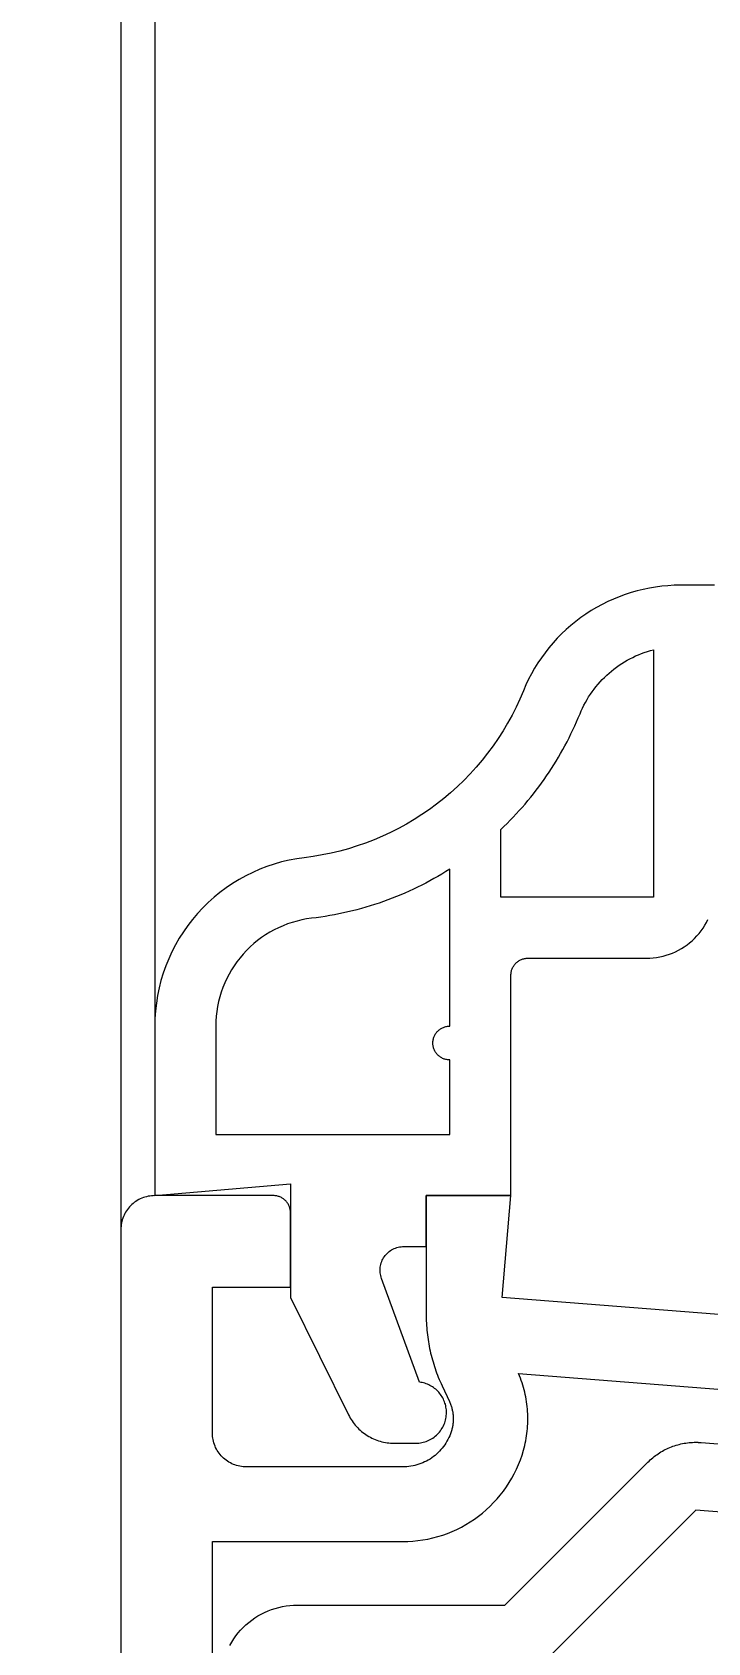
# Model space of a CAD drawing. Header units: centimetres. Extents: x 16433 to 114398, y -50094 to -12305.
# Drawn here: x 66729.378 to 66731.37, y -38814.239 to -38809.49 of the extents above; entities that cross this region are included whole.
import ezdxf

# ---------------------------------------------------------------- set-up
doc = ezdxf.new("R2010")
doc.units = ezdxf.units.CM
doc.header["$LTSCALE"] = 0.5
doc.layers.get('0').update_dxf_attribs({"linetype": 'CONTINUOUS'})
doc.layers.get('DEFPOINTS').update_dxf_attribs({"linetype": 'CONTINUOUS'})
doc.layers.add('0-Coupe A.3', color=7, linetype='CONTINUOUS')
doc.styles.add('Helvetica', font='')
doc.styles.get('Helvetica').set_extended_font_data('Helvetica')
doc.dimstyles.new('IS', dxfattribs={"dimtxt": 10.08724, "dimasz": 5.007446, "dimexe": 2, "dimexo": 10, "dimgap": 3, "dimtad": 1, "dimdec": 1, "dimtxsty": 'Helvetica', "dimblk": 'DOT', "dimblk1": 'DOT', "dimblk2": 'DOT', "dimcen": 0, "dimdle": 10, "dimazin": 0, "dimtfac": 0.8, "dimtdec": 1, "dimtix": 1, "dimtmove": 0, "dimatfit": 0, "dimldrblk": 'VW_FILLEDARROW-1', "dimfxl": 10, "dimfxlon": 1, "dimfrac": 2, "dimtolj": 1, "dimarcsym": 0})

# ---------------------------------------------------------------- blocks, each defined once
blk = doc.blocks.new('_DOT')
at = {"color": 0, "linetype": 'ByBlock', "lineweight": -2}
blk.add_line((-0.5, 0), (-1, 0), dxfattribs=at)
at = {"color": 0, "linetype": 'ByBlock', "const_width": 0.5}
blk.add_lwpolyline([(-0.25, 0, 1), (0.25, 0, 1)], format="xyb", close=True, dxfattribs=at)
blk = doc.blocks.new('*D3404')
at = {"layer": '0-Coupe A.3', "color": 0, "linetype": 'Continuous', "lineweight": -2, "transparency": 16777216}
for p, q in [((66681.6511, -38608.3763), (66669.6511, -38608.3763)), ((66671.6511, -38818.2969), (66671.6511, -38613.3838)), ((66681.6511, -38823.3044), (66669.6511, -38823.3044))]:
    blk.add_line(p, q, dxfattribs=at)
at = {"layer": 'DEFPOINTS', "color": 0, "linetype": 'Continuous', "transparency": 16777216}
for p in [(66671.6511, -38608.3763), (66750.4511, -38608.3763), (66707.1511, -38823.3044)]:
    blk.add_point(p, dxfattribs=at)
at = {"layer": '0-Coupe A.3', "color": 0, "linetype": 'Continuous', "lineweight": -2, "transparency": 16777216, "xscale": 5.007446289062499, "yscale": 5.007446289062499, "zscale": 5.007446289062499}
for p, rotation in [((66671.6511, -38608.3763), 90), ((66671.6511, -38823.3044), 270)]:
    blk.add_blockref('_DOT', p, dxfattribs=dict(at, rotation=rotation))
at = {"layer": '0-Coupe A.3', "color": 0, "linetype": 'Continuous', "lineweight": 13, "transparency": 16777216, "insert": (66664.8684, -38715.8404), "char_height": 7.56543, "attachment_point": 5, "rotation": 90, "style": 'Helvetica'}
blk.add_mtext('\\A1;215', dxfattribs=at)
blk = doc.blocks.new('VW_FILLEDARROW-1')
at = {"color": 0, "linetype": 'Continuous', "lineweight": 5, "flags": 128}
blk.add_lwpolyline([(-1.9969, 0.53507), (0, 0), (-1.9969, -0.53507)], close=True, dxfattribs=at)
blk = doc.blocks.new('Groupe-369-1')
at = {"color": 7, "linetype": 'Continuous', "lineweight": 5}
for p, q in [((10412.7378, -46992.6741), (10612.446, -46954.8537)), ((10413.3382, -46992.4586), (10611.9361, -46954.8485))]:
    blk.add_line(p, q, dxfattribs=at)
for points in [[(10612.266, -46954.3789, 0), (10612.0498, -46954.4198, 0), (10612.0474, -46954.4203, 0), (10612.0451, -46954.421, 0), (10612.0427, -46954.4217, 0), (10612.0404, -46954.4226, 0), (10612.0382, -46954.4235, 0), (10612.036, -46954.4246, 0), (10612.0338, -46954.4258, 0), (10612.0317, -46954.4271, 0), (10612.0297, -46954.4285, 0), (10612.0278, -46954.43, 0), (10612.0259, -46954.4316, 0), (10612.0241, -46954.4333, 0), (10612.0224, -46954.435, 0), (10612.0208, -46954.4369, 0), (10612.0192, -46954.4388, 0), (10612.0178, -46954.4408, 0), (10612.0165, -46954.4428, 0), (10612.0153, -46954.445, 0), (10612.0141, -46954.4471, 0), (10612.0131, -46954.4494, 0), (10612.0122, -46954.4517, 0), (10612.0114, -46954.454, 0), (10612.0107, -46954.4563, 0), (10612.0102, -46954.4587, 0), (10612.0097, -46954.4611, 0), (10612.0094, -46954.4636, 0), (10612.0092, -46954.466, 0), (10612.0091, -46954.4685, 0), (10612.0092, -46954.4709, 0), (10612.0093, -46954.4734, 0), (10612.0096, -46954.4758, 0), (10612.01, -46954.4782, 0), (10612.0751, -46954.8221, 0), (10612.0762, -46954.8269, 0), (10612.0774, -46954.8317, 0), (10612.0789, -46954.8363, 0), (10612.0806, -46954.8409, 0), (10612.0826, -46954.8454, 0), (10612.0848, -46954.8498, 0), (10612.0871, -46954.8541, 0), (10612.0897, -46954.8583, 0), (10612.0925, -46954.8623, 0), (10612.0955, -46954.8662, 0), (10612.0987, -46954.87, 0), (10612.102, -46954.8736, 0), (10612.1055, -46954.877, 0), (10612.1092, -46954.8802, 0), (10612.1131, -46954.8833, 0), (10612.1171, -46954.8861, 0), (10612.1212, -46954.8888, 0), (10612.1254, -46954.8913, 0), (10612.1298, -46954.8935, 0), (10612.1343, -46954.8955, 0), (10612.1388, -46954.8974, 0), (10612.1435, -46954.8989, 0), (10612.1482, -46954.9003, 0), (10612.153, -46954.9014, 0), (10612.1578, -46954.9023, 0), (10612.1627, -46954.9029, 0), (10612.1676, -46954.9033, 0), (10612.1725, -46954.9035, 0), (10612.1774, -46954.9034, 0), (10612.1823, -46954.9031, 0), (10612.1871, -46954.9026, 0), (10612.192, -46954.9018, 0), (10617.3012, -46953.9342, 0)], [(10611.7968, -46950.2519, 0), (10612.1794, -46953.7604, 0), (10611.8798, -46953.7905, 0), (10611.9263, -46954.0361, 0), (10612.2693, -46953.9711, 0), (10612.276, -46953.9698, 0), (10612.2827, -46953.9684, 0), (10612.2893, -46953.9669, 0), (10612.296, -46953.9653, 0), (10612.3026, -46953.9636, 0), (10612.3092, -46953.9619, 0), (10612.3157, -46953.96, 0), (10612.3223, -46953.9581, 0), (10612.3288, -46953.956, 0), (10612.3352, -46953.9539, 0), (10612.3417, -46953.9517, 0), (10612.3481, -46953.9494, 0), (10612.3545, -46953.947, 0), (10612.3608, -46953.9446, 0), (10612.3672, -46953.942, 0), (10612.3735, -46953.9393, 0), (10612.3797, -46953.9366, 0), (10612.3859, -46953.9338, 0), (10612.3921, -46953.9309, 0), (10612.3982, -46953.9279, 0), (10612.4043, -46953.9248, 0), (10612.4103, -46953.9217, 0), (10612.4163, -46953.9185, 0), (10612.4223, -46953.9152, 0), (10612.4282, -46953.9118, 0), (10612.4341, -46953.9083, 0), (10612.4399, -46953.9047, 0), (10612.4457, -46953.9011, 0), (10612.4514, -46953.8974, 0), (10612.4571, -46953.8936, 0), (10612.4627, -46953.8897, 0), (10612.4682, -46953.8858, 0), (10612.5103, -46953.8555, 0), (10612.5125, -46953.854, 0), (10612.5147, -46953.8525, 0), (10612.517, -46953.8511, 0), (10612.5193, -46953.8497, 0), (10612.5216, -46953.8483, 0), (10612.5239, -46953.8471, 0), (10612.5263, -46953.8458, 0), (10612.5287, -46953.8446, 0), (10612.5311, -46953.8435, 0), (10612.5335, -46953.8425, 0), (10612.536, -46953.8414, 0), (10612.5385, -46953.8405, 0), (10612.541, -46953.8396, 0), (10612.5435, -46953.8387, 0), (10612.5461, -46953.8379, 0), (10612.5487, -46953.8372, 0), (10612.5512, -46953.8365, 0), (10612.5538, -46953.8359, 0), (10612.5565, -46953.8353, 0), (10612.5591, -46953.8348, 0), (10612.5617, -46953.8344, 0), (10612.5643, -46953.834, 0), (10612.567, -46953.8337, 0), (10612.5697, -46953.8334, 0), (10612.5723, -46953.8332, 0), (10612.575, -46953.8331, 0), (10612.5776, -46953.833, 0), (10612.5803, -46953.8329, 0), (10612.583, -46953.833, 0), (10612.5857, -46953.833, 0), (10612.5883, -46953.8332, 0), (10612.591, -46953.8334, 0), (10612.597, -46953.8341, 0), (10612.603, -46953.835, 0), (10612.609, -46953.8361, 0), (10612.6149, -46953.8375, 0), (10612.6207, -46953.8391, 0), (10612.6265, -46953.841, 0), (10612.6322, -46953.8431, 0), (10612.6378, -46953.8454, 0), (10612.6433, -46953.8479, 0), (10612.6487, -46953.8507, 0), (10612.654, -46953.8537, 0), (10612.6592, -46953.8569, 0), (10612.6642, -46953.8603, 0), (10612.6691, -46953.8639, 0), (10612.6739, -46953.8677, 0), (10612.6784, -46953.8716, 0), (10612.6829, -46953.8758, 0), (10612.6871, -46953.8802, 0), (10612.6912, -46953.8847, 0), (10612.695, -46953.8893, 0), (10612.6987, -46953.8942, 0), (10612.7022, -46953.8991, 0), (10612.7055, -46953.9042, 0), (10612.7086, -46953.9095, 0), (10612.7114, -46953.9148, 0), (10612.7141, -46953.9203, 0), (10612.7165, -46953.9258, 0), (10612.7187, -46953.9315, 0), (10612.7206, -46953.9373, 0), (10612.7224, -46953.9431, 0), (10612.7239, -46953.949, 0), (10612.7251, -46953.9549, 0), (10612.8109, -46954.408, 0), (10612.8117, -46954.4128, 0), (10612.8123, -46954.4177, 0), (10612.8126, -46954.4226, 0), (10612.8127, -46954.4275, 0), (10612.8125, -46954.4324, 0), (10612.8121, -46954.4373, 0), (10612.8114, -46954.4422, 0), (10612.8106, -46954.447, 0), (10612.8094, -46954.4518, 0), (10612.8081, -46954.4565, 0), (10612.8065, -46954.4611, 0), (10612.8047, -46954.4657, 0), (10612.8027, -46954.4702, 0), (10612.8004, -46954.4745, 0), (10612.798, -46954.4788, 0), (10612.7953, -46954.4829, 0), (10612.7924, -46954.4869, 0), (10612.7894, -46954.4907, 0), (10612.7861, -46954.4944, 0), (10612.7827, -46954.4979, 0), (10612.7791, -46954.5013, 0), (10612.7754, -46954.5045, 0), (10612.7715, -46954.5075, 0), (10612.7675, -46954.5102, 0), (10612.7633, -46954.5128, 0), (10612.759, -46954.5152, 0), (10612.7546, -46954.5174, 0), (10612.7501, -46954.5193, 0), (10612.7455, -46954.521, 0), (10612.7408, -46954.5225, 0), (10612.7361, -46954.5238, 0), (10612.7313, -46954.5248, 0), (10612.3088, -46954.6049, 0), (10612.266, -46954.3789, 0)], [(10614.0872, -46954.2681, 0), (10613.0457, -46954.4653, 0), (10613.0178, -46954.3179, 0), (10612.988, -46954.1607, 0), (10612.9413, -46953.914, 0), (10612.9382, -46953.8993, 0), (10612.9345, -46953.8848, 0), (10612.9303, -46953.8704, 0), (10612.9254, -46953.8563, 0), (10612.92, -46953.8423, 0), (10612.914, -46953.8286, 0), (10612.9075, -46953.8151, 0), (10612.9005, -46953.8019, 0), (10612.8929, -46953.789, 0), (10612.8848, -46953.7764, 0), (10612.8762, -46953.7641, 0), (10612.8671, -46953.7522, 0), (10612.8575, -46953.7407, 0), (10612.8475, -46953.7296, 0), (10612.837, -46953.7189, 0), (10612.8261, -46953.7086, 0), (10612.8148, -46953.6988, 0), (10612.8031, -46953.6894, 0), (10612.7911, -46953.6805, 0), (10612.7787, -46953.6721, 0), (10612.7659, -46953.6643, 0), (10612.7529, -46953.6569, 0), (10612.7396, -46953.6501, 0), (10612.726, -46953.6438, 0), (10612.7121, -46953.6381, 0), (10612.6981, -46953.6329, 0), (10612.6838, -46953.6284, 0), (10612.6694, -46953.6243, 0), (10612.6548, -46953.6209, 0), (10612.6401, -46953.6181, 0), (10612.6253, -46953.6159, 0), (10612.6104, -46953.6143, 0), (10612.6032, -46953.6137, 0), (10612.596, -46953.6133, 0), (10612.5888, -46953.613, 0), (10612.5816, -46953.6129, 0), (10612.5744, -46953.613, 0), (10612.5671, -46953.6132, 0), (10612.5599, -46953.6135, 0), (10612.5527, -46953.6141, 0), (10612.5455, -46953.6147, 0), (10612.5384, -46953.6155, 0), (10612.5312, -46953.6165, 0), (10612.5241, -46953.6176, 0), (10612.517, -46953.6189, 0), (10612.5099, -46953.6203, 0), (10612.5028, -46953.6219, 0), (10612.4958, -46953.6236, 0), (10612.4889, -46953.6255, 0), (10612.4819, -46953.6275, 0), (10612.475, -46953.6297, 0), (10612.4682, -46953.632, 0), (10612.4614, -46953.6344, 0), (10612.4547, -46953.637, 0), (10612.448, -46953.6398, 0), (10612.4414, -46953.6426, 0), (10612.4348, -46953.6457, 0), (10612.4283, -46953.6488, 0), (10612.4219, -46953.6521, 0), (10612.4155, -46953.6556, 0), (10612.4093, -46953.6591, 0), (10612.4031, -46953.6628, 0), (10612.3969, -46953.6667, 0), (10612.3909, -46953.6706, 0), (10612.3107, -46952.9353, 0)], [(10612.4906, -46953.1041, 0), (10612.1753, -46950.2123, 0)], [(10614.3245, -46949.8212, 0), (10612.3741, -46950.1906, 0), (10612.6894, -46953.0824, 0), (10613.1819, -46953.4181, 0)], [(10613.337, -46954.3577, 0), (10613.3265, -46954.3541, 0), (10613.3162, -46954.35, 0), (10613.3062, -46954.3455, 0), (10613.2964, -46954.3404, 0), (10613.2868, -46954.3349, 0), (10613.2775, -46954.3289, 0), (10613.2686, -46954.3224, 0), (10613.2599, -46954.3156, 0), (10613.2516, -46954.3083, 0), (10613.2437, -46954.3006, 0), (10613.2362, -46954.2925, 0), (10613.229, -46954.2841, 0), (10613.2223, -46954.2753, 0), (10613.216, -46954.2662, 0), (10613.2102, -46954.2568, 0), (10613.2049, -46954.2472, 0), (10613.2, -46954.2373, 0), (10613.1956, -46954.2271, 0), (10613.1917, -46954.2168, 0), (10613.1884, -46954.2063, 0), (10613.1855, -46954.1956, 0), (10613.1832, -46954.1848, 0), (10613.0693, -46953.5834, 0), (10612.5768, -46953.2477, 0), (10612.5728, -46953.2449, 0), (10612.5688, -46953.242, 0), (10612.5649, -46953.239, 0), (10612.5611, -46953.2359, 0), (10612.5574, -46953.2327, 0), (10612.5538, -46953.2294, 0), (10612.5502, -46953.226, 0), (10612.5467, -46953.2226, 0), (10612.5433, -46953.219, 0), (10612.54, -46953.2154, 0), (10612.5368, -46953.2117, 0), (10612.5337, -46953.2079, 0), (10612.5306, -46953.204, 0), (10612.5277, -46953.2001, 0), (10612.5249, -46953.1961, 0), (10612.5221, -46953.192, 0), (10612.5195, -46953.1879, 0), (10612.517, -46953.1837, 0), (10612.5145, -46953.1794, 0), (10612.5122, -46953.1751, 0), (10612.51, -46953.1707, 0), (10612.5079, -46953.1663, 0), (10612.5059, -46953.1618, 0), (10612.504, -46953.1573, 0), (10612.5022, -46953.1527, 0), (10612.5005, -46953.1481, 0), (10612.499, -46953.1434, 0), (10612.4975, -46953.1387, 0), (10612.4962, -46953.134, 0), (10612.495, -46953.1292, 0), (10612.4939, -46953.1245, 0), (10612.4929, -46953.1197, 0), (10612.4928, -46953.1192, 0), (10612.4928, -46953.1187, 0), (10612.4927, -46953.1182, 0), (10612.4926, -46953.1177, 0), (10612.4925, -46953.1172, 0), (10612.4924, -46953.1168, 0), (10612.4923, -46953.1163, 0), (10612.4922, -46953.1158, 0), (10612.4922, -46953.1153, 0), (10612.4921, -46953.1148, 0), (10612.492, -46953.1143, 0), (10612.4919, -46953.1138, 0), (10612.4918, -46953.1134, 0), (10612.4918, -46953.1129, 0), (10612.4917, -46953.1124, 0), (10612.4916, -46953.1119, 0), (10612.4915, -46953.1114, 0), (10612.4915, -46953.1109, 0), (10612.4914, -46953.1105, 0), (10612.4913, -46953.11, 0), (10612.4913, -46953.1095, 0), (10612.4912, -46953.109, 0), (10612.4911, -46953.1085, 0), (10612.4911, -46953.108, 0), (10612.491, -46953.1075, 0), (10612.491, -46953.107, 0), (10612.4909, -46953.1066, 0), (10612.4908, -46953.1061, 0), (10612.4908, -46953.1056, 0), (10612.4907, -46953.1051, 0), (10612.4907, -46953.1046, 0), (10612.4906, -46953.1041, 0)], [(10612.6492, -46953.93, 0), (10612.6482, -46953.9257, 0), (10612.6471, -46953.9214, 0), (10612.6457, -46953.9172, 0), (10612.6442, -46953.913, 0), (10612.6424, -46953.909, 0), (10612.6405, -46953.905, 0), (10612.6383, -46953.9011, 0), (10612.636, -46953.8974, 0), (10612.6335, -46953.8937, 0), (10612.6308, -46953.8902, 0), (10612.6279, -46953.8868, 0), (10612.6249, -46953.8836, 0), (10612.6217, -46953.8805, 0), (10612.6184, -46953.8776, 0), (10612.6149, -46953.8748, 0), (10612.6113, -46953.8722, 0), (10612.6076, -46953.8698, 0), (10612.6037, -46953.8676, 0), (10612.5998, -46953.8656, 0), (10612.5958, -46953.8637, 0), (10612.5916, -46953.8621, 0), (10612.5874, -46953.8607, 0), (10612.5832, -46953.8594, 0), (10612.5789, -46953.8584, 0), (10612.5745, -46953.8576, 0), (10612.5701, -46953.8571, 0), (10612.5657, -46953.8567, 0), (10612.5613, -46953.8565, 0), (10612.5568, -46953.8566, 0), (10612.5524, -46953.8569, 0), (10612.548, -46953.8574, 0), (10612.5436, -46953.8581, 0), (10612.5396, -46953.859, 0), (10612.5356, -46953.86, 0), (10612.5317, -46953.8612, 0), (10612.5279, -46953.8626, 0), (10612.5241, -46953.8642, 0), (10612.5203, -46953.8659, 0), (10612.5167, -46953.8678, 0), (10612.5131, -46953.8699, 0), (10612.5097, -46953.8721, 0), (10612.5063, -46953.8745, 0), (10612.5031, -46953.8771, 0), (10612.5, -46953.8797, 0), (10612.497, -46953.8826, 0), (10612.4942, -46953.8855, 0), (10612.4914, -46953.8886, 0), (10612.4889, -46953.8918, 0), (10612.4864, -46953.8951, 0), (10612.4841, -46953.8985, 0), (10612.482, -46953.9021, 0), (10612.4801, -46953.9057, 0), (10612.4783, -46953.9094, 0), (10612.4767, -46953.9131, 0), (10612.4752, -46953.917, 0), (10612.4739, -46953.9209, 0), (10612.4729, -46953.9249, 0), (10612.472, -46953.9289, 0), (10612.4712, -46953.9329, 0), (10612.4707, -46953.937, 0), (10612.4703, -46953.9411, 0), (10612.4702, -46953.9452, 0), (10612.4702, -46953.9493, 0), (10612.4704, -46953.9534, 0), (10612.1904, -46954.1198, 0), (10612.1867, -46954.1218, 0), (10612.1829, -46954.1237, 0), (10612.1791, -46954.1252, 0), (10612.1751, -46954.1266, 0), (10612.171, -46954.1277, 0), (10612.1669, -46954.1285, 0), (10612.1628, -46954.1292, 0), (10612.1586, -46954.1295, 0), (10612.1544, -46954.1296, 0), (10612.1502, -46954.1295, 0), (10612.146, -46954.1291, 0), (10612.1418, -46954.1285, 0), (10612.1377, -46954.1276, 0), (10612.1337, -46954.1264, 0), (10612.1297, -46954.1251, 0), (10612.1259, -46954.1234, 0), (10612.1221, -46954.1216, 0), (10612.1184, -46954.1195, 0), (10612.1149, -46954.1173, 0), (10612.1115, -46954.1148, 0), (10612.1083, -46954.1121, 0), (10612.1052, -46954.1092, 0), (10612.1023, -46954.1062, 0), (10612.0996, -46954.1029, 0), (10612.0971, -46954.0996, 0), (10612.0949, -46954.096, 0), (10612.0928, -46954.0924, 0), (10612.0909, -46954.0886, 0), (10612.0893, -46954.0848, 0), (10612.0879, -46954.0808, 0), (10612.0868, -46954.0768, 0), (10612.0859, -46954.0727, 0), (10612.0737, -46954.0082, 0), (10611.9263, -46954.0361, 0), (10611.8798, -46953.7905, 0), (10611.2411, -46953.9114, 0), (10611.2387, -46953.9118, 0), (10611.2362, -46953.9121, 0), (10611.2338, -46953.9122, 0), (10611.2313, -46953.9123, 0), (10611.2289, -46953.9122, 0), (10611.2264, -46953.912, 0), (10611.224, -46953.9117, 0), (10611.2216, -46953.9112, 0), (10611.2192, -46953.9107, 0), (10611.2168, -46953.91, 0), (10611.2145, -46953.9092, 0), (10611.2122, -46953.9083, 0), (10611.21, -46953.9073, 0), (10611.2078, -46953.9062, 0), (10611.2057, -46953.9049, 0), (10611.2036, -46953.9036, 0), (10611.2016, -46953.9022, 0), (10611.1997, -46953.9006, 0), (10611.1979, -46953.899, 0), (10611.1961, -46953.8973, 0), (10611.1944, -46953.8955, 0), (10611.1929, -46953.8936, 0), (10611.1914, -46953.8917, 0), (10611.19, -46953.8897, 0), (10611.1887, -46953.8876, 0), (10611.1875, -46953.8854, 0), (10611.1864, -46953.8832, 0), (10611.1854, -46953.881, 0), (10611.1846, -46953.8787, 0), (10611.1838, -46953.8764, 0), (10611.1832, -46953.874, 0), (10611.1827, -46953.8716, 0), (10611.1175, -46953.5277, 0), (10611.1155, -46953.5181, 0), (10611.113, -46953.5086, 0), (10611.11, -46953.4993, 0), (10611.1065, -46953.4901, 0), (10611.1026, -46953.4811, 0), (10611.0983, -46953.4723, 0), (10611.0935, -46953.4637, 0), (10611.0883, -46953.4553, 0), (10611.0828, -46953.4473, 0), (10611.0768, -46953.4395, 0), (10611.0705, -46953.432, 0), (10611.0638, -46953.4248, 0), (10611.0567, -46953.418, 0), (10611.0493, -46953.4115, 0), (10611.0417, -46953.4054, 0), (10611.0337, -46953.3996, 0), (10611.0254, -46953.3943, 0), (10611.0169, -46953.3894, 0), (10611.0082, -46953.3849, 0), (10610.9993, -46953.3808, 0), (10610.9901, -46953.3772, 0), (10610.9809, -46953.3741, 0), (10610.9714, -46953.3714, 0)], [(10609.9995, -46953.5359, 0), (10610.0182, -46953.6341, 0), (10610.0219, -46953.6522, 0), (10610.0264, -46953.6702, 0), (10610.0315, -46953.6879, 0), (10610.0372, -46953.7055, 0), (10610.0436, -46953.7229, 0), (10610.0507, -46953.74, 0), (10610.0583, -46953.7568, 0), (10610.0666, -46953.7733, 0), (10610.0755, -46953.7895, 0), (10610.085, -46953.8054, 0), (10610.0951, -46953.8209, 0), (10610.1057, -46953.8361, 0), (10610.1169, -46953.8508, 0), (10610.1286, -46953.8651, 0), (10610.1409, -46953.879, 0), (10610.1536, -46953.8924, 0), (10610.1668, -46953.9053, 0), (10610.1805, -46953.9177, 0), (10610.1947, -46953.9296, 0), (10610.2093, -46953.941, 0), (10610.2243, -46953.9518, 0), (10610.2396, -46953.9621, 0), (10610.2554, -46953.9717, 0), (10610.2715, -46953.9808, 0), (10610.2879, -46953.9893, 0), (10610.3046, -46953.9972, 0), (10610.3217, -46954.0045, 0), (10610.3389, -46954.0111, 0), (10610.3564, -46954.0171, 0), (10610.3741, -46954.0224, 0), (10610.392, -46954.0271, 0), (10610.4101, -46954.0311, 0), (10610.4361, -46954.0368, 0), (10610.4619, -46954.0434, 0), (10610.4874, -46954.0509, 0), (10610.5127, -46954.0592, 0), (10610.5377, -46954.0683, 0), (10610.5624, -46954.0782, 0), (10610.5868, -46954.089, 0), (10610.6108, -46954.1006, 0), (10610.6343, -46954.1129, 0), (10610.6575, -46954.1261, 0), (10610.6802, -46954.14, 0), (10610.7024, -46954.1546, 0), (10610.7242, -46954.17, 0), (10610.7454, -46954.1861, 0), (10610.766, -46954.2029, 0), (10610.7861, -46954.2204, 0), (10610.8056, -46954.2385, 0), (10610.8245, -46954.2573, 0), (10610.8427, -46954.2767, 0), (10610.8603, -46954.2967, 0), (10610.8773, -46954.3172, 0), (10610.8935, -46954.3383, 0), (10610.909, -46954.36, 0), (10610.9238, -46954.3821, 0), (10610.9378, -46954.4047, 0), (10610.9511, -46954.4278, 0), (10610.9636, -46954.4513, 0), (10610.9753, -46954.4752, 0), (10610.9862, -46954.4995, 0), (10610.9963, -46954.5242, 0), (10611.0056, -46954.5491, 0), (10611.014, -46954.5744, 0), (10611.0213, -46954.5959, 0), (10611.0296, -46954.617, 0), (10611.0388, -46954.6377, 0), (10611.049, -46954.658, 0), (10611.0601, -46954.6778, 0), (10611.072, -46954.6971, 0), (10611.0849, -46954.7158, 0), (10611.0985, -46954.7339, 0), (10611.113, -46954.7514, 0), (10611.1282, -46954.7682, 0), (10611.1442, -46954.7843, 0), (10611.1609, -46954.7996, 0), (10611.1783, -46954.8142, 0), (10611.1964, -46954.828, 0), (10611.215, -46954.8409, 0), (10611.2342, -46954.853, 0), (10611.2539, -46954.8642, 0), (10611.2742, -46954.8745, 0), (10611.2948, -46954.8839, 0), (10611.3159, -46954.8923, 0), (10611.3373, -46954.8997, 0), (10611.3591, -46954.9062, 0), (10611.3811, -46954.9117, 0), (10611.4033, -46954.9162, 0), (10611.4258, -46954.9196, 0), (10611.4483, -46954.9221, 0), (10611.471, -46954.9235, 0), (10611.4936, -46954.9239, 0), (10611.5163, -46954.9232, 0), (10611.5389, -46954.9216, 0), (10611.5615, -46954.9189, 0), (10611.5839, -46954.9152, 0), (10612.0751, -46954.8221, 0), (10611.9663, -46954.4356, 0), (10612.2955, -46954.3733, 0), (10612.604, -46954.1405, 0), (10612.6081, -46954.1373, 0), (10612.6121, -46954.1339, 0), (10612.616, -46954.1304, 0), (10612.6197, -46954.1268, 0), (10612.6233, -46954.1231, 0), (10612.6268, -46954.1192, 0), (10612.6302, -46954.1152, 0), (10612.6334, -46954.1111, 0), (10612.6365, -46954.1069, 0), (10612.6394, -46954.1026, 0), (10612.6421, -46954.0982, 0), (10612.6448, -46954.0937, 0), (10612.6472, -46954.0891, 0), (10612.6495, -46954.0844, 0), (10612.6516, -46954.0796, 0), (10612.6536, -46954.0748, 0), (10612.6554, -46954.0699, 0), (10612.657, -46954.065, 0), (10612.6585, -46954.0599, 0), (10612.6597, -46954.0549, 0), (10612.6608, -46954.0498, 0), (10612.6618, -46954.0447, 0), (10612.6625, -46954.0395, 0), (10612.6631, -46954.0343, 0), (10612.6634, -46954.0291, 0), (10612.6636, -46954.0239, 0), (10612.6637, -46954.0187, 0), (10612.6635, -46954.0135, 0), (10612.6632, -46954.0083, 0), (10612.6626, -46954.0031, 0), (10612.6619, -46953.998, 0), (10612.6611, -46953.9928, 0), (10612.6492, -46953.93, 0)], [(10610.825, -46954.0207, 0), (10610.8143, -46954.0132, 0), (10610.8036, -46954.0058, 0), (10610.7928, -46953.9985, 0), (10610.7819, -46953.9914, 0), (10610.7709, -46953.9844, 0), (10610.7598, -46953.9775, 0), (10610.7486, -46953.9708, 0), (10610.7374, -46953.9643, 0), (10610.726, -46953.9579, 0), (10610.7146, -46953.9517, 0), (10610.703, -46953.9456, 0), (10610.6914, -46953.9397, 0), (10610.6798, -46953.9339, 0), (10610.668, -46953.9283, 0), (10610.6562, -46953.9228, 0), (10610.6443, -46953.9175, 0), (10610.6323, -46953.9123, 0), (10610.6203, -46953.9073, 0), (10610.6081, -46953.9025, 0), (10610.596, -46953.8979, 0), (10610.5837, -46953.8933, 0), (10610.5715, -46953.889, 0), (10610.5591, -46953.8848, 0), (10610.5467, -46953.8808, 0), (10610.5343, -46953.877, 0), (10610.5218, -46953.8733, 0), (10610.5092, -46953.8698, 0), (10610.4966, -46953.8664, 0), (10610.484, -46953.8632, 0), (10610.4713, -46953.8602, 0), (10610.4586, -46953.8574, 0), (10610.4458, -46953.8547, 0), (10610.4367, -46953.8527, 0), (10610.4277, -46953.8505, 0), (10610.4187, -46953.848, 0), (10610.4099, -46953.8452, 0), (10610.401, -46953.8422, 0), (10610.3923, -46953.8389, 0), (10610.3837, -46953.8354, 0), (10610.3752, -46953.8316, 0), (10610.3668, -46953.8276, 0), (10610.3586, -46953.8233, 0), (10610.3504, -46953.8188, 0), (10610.3424, -46953.814, 0), (10610.3345, -46953.8091, 0), (10610.3268, -46953.8039, 0), (10610.3192, -46953.7984, 0), (10610.3118, -46953.7928, 0), (10610.3046, -46953.7869, 0), (10610.2975, -46953.7809, 0), (10610.2906, -46953.7746, 0), (10610.2839, -46953.7682, 0), (10610.2774, -46953.7615, 0), (10610.2711, -46953.7547, 0), (10610.265, -46953.7476, 0), (10610.2591, -46953.7404, 0), (10610.2534, -46953.7331, 0), (10610.2479, -46953.7256, 0), (10610.2427, -46953.7179, 0), (10610.2377, -46953.71, 0), (10610.2329, -46953.7021, 0), (10610.2283, -46953.6939, 0), (10610.224, -46953.6857, 0), (10610.2199, -46953.6773, 0), (10610.937, -46953.5415, 0), (10611.0207, -46953.9837, 0), (10610.825, -46954.0207, 0)], [(10611.1857, -46954.5202, 0), (10611.1903, -46954.5339, 0), (10611.1956, -46954.5475, 0), (10611.2016, -46954.5607, 0), (10611.2081, -46954.5737, 0), (10611.2152, -46954.5864, 0), (10611.2228, -46954.5987, 0), (10611.231, -46954.6107, 0), (10611.2398, -46954.6223, 0), (10611.249, -46954.6335, 0), (10611.2588, -46954.6442, 0), (10611.269, -46954.6545, 0), (10611.2797, -46954.6644, 0), (10611.2908, -46954.6737, 0), (10611.3024, -46954.6825, 0), (10611.3143, -46954.6908, 0), (10611.3266, -46954.6985, 0), (10611.3392, -46954.7057, 0), (10611.3522, -46954.7123, 0), (10611.3654, -46954.7183, 0), (10611.3789, -46954.7237, 0), (10611.3926, -46954.7284, 0), (10611.4065, -46954.7326, 0), (10611.4206, -46954.7361, 0), (10611.4348, -46954.739, 0), (10611.4492, -46954.7412, 0), (10611.4636, -46954.7427, 0), (10611.4781, -46954.7436, 0), (10611.4926, -46954.7439, 0), (10611.5071, -46954.7435, 0), (10611.5216, -46954.7424, 0), (10611.536, -46954.7407, 0), (10611.5504, -46954.7383, 0), (10611.8648, -46954.6788, 0), (10611.7364, -46954.0008, 0), (10611.5202, -46954.0417, 0), (10611.5206, -46954.0442, 0), (10611.5209, -46954.0466, 0), (10611.5211, -46954.0491, 0), (10611.5211, -46954.0515, 0), (10611.521, -46954.054, 0), (10611.5208, -46954.0564, 0), (10611.5205, -46954.0588, 0), (10611.5201, -46954.0613, 0), (10611.5195, -46954.0636, 0), (10611.5188, -46954.066, 0), (10611.518, -46954.0683, 0), (10611.5171, -46954.0706, 0), (10611.5161, -46954.0728, 0), (10611.515, -46954.075, 0), (10611.5138, -46954.0771, 0), (10611.5124, -46954.0792, 0), (10611.511, -46954.0812, 0), (10611.5095, -46954.0831, 0), (10611.5078, -46954.085, 0), (10611.5061, -46954.0867, 0), (10611.5043, -46954.0884, 0), (10611.5025, -46954.09, 0), (10611.5005, -46954.0915, 0), (10611.4985, -46954.0929, 0), (10611.4964, -46954.0942, 0), (10611.4943, -46954.0954, 0), (10611.4921, -46954.0964, 0), (10611.4898, -46954.0974, 0), (10611.4875, -46954.0983, 0), (10611.4852, -46954.099, 0), (10611.4828, -46954.0997, 0), (10611.4804, -46954.1002, 0), (10611.478, -46954.1006, 0), (10611.4755, -46954.1009, 0), (10611.4731, -46954.101, 0), (10611.4706, -46954.101, 0), (10611.4682, -46954.101, 0), (10611.4657, -46954.1008, 0), (10611.4633, -46954.1004, 0), (10611.4609, -46954.1, 0), (10611.4585, -46954.0994, 0), (10611.4562, -46954.0988, 0), (10611.4538, -46954.098, 0), (10611.4515, -46954.0971, 0), (10611.4493, -46954.0961, 0), (10611.4471, -46954.0949, 0), (10611.445, -46954.0937, 0), (10611.4429, -46954.0924, 0), (10611.441, -46954.0909, 0), (10611.439, -46954.0894, 0), (10611.4372, -46954.0878, 0), (10611.4354, -46954.0861, 0), (10611.4337, -46954.0843, 0), (10611.4322, -46954.0824, 0), (10611.4307, -46954.0805, 0), (10611.4293, -46954.0784, 0), (10611.428, -46954.0764, 0), (10611.4268, -46954.0742, 0), (10611.4257, -46954.072, 0), (10611.4247, -46954.0698, 0), (10611.4239, -46954.0675, 0), (10611.4231, -46954.0651, 0), (10611.4225, -46954.0628, 0), (10611.422, -46954.0604, 0), (10610.9675, -46954.1464, 0), (10610.9767, -46954.1565, 0), (10610.9858, -46954.1666, 0), (10610.9948, -46954.1769, 0), (10611.0036, -46954.1873, 0), (10611.0122, -46954.1978, 0), (10611.0208, -46954.2085, 0), (10611.0291, -46954.2193, 0), (10611.0373, -46954.2302, 0), (10611.0454, -46954.2411, 0), (10611.0533, -46954.2523, 0), (10611.0611, -46954.2635, 0), (10611.0687, -46954.2748, 0), (10611.0761, -46954.2862, 0), (10611.0834, -46954.2978, 0), (10611.0905, -46954.3094, 0), (10611.0975, -46954.3211, 0), (10611.1043, -46954.3329, 0), (10611.1109, -46954.3449, 0), (10611.1173, -46954.3569, 0), (10611.1236, -46954.369, 0), (10611.1298, -46954.3812, 0), (10611.1357, -46954.3934, 0), (10611.1415, -46954.4058, 0), (10611.1471, -46954.4182, 0), (10611.1525, -46954.4307, 0), (10611.1578, -46954.4433, 0), (10611.1629, -46954.4559, 0), (10611.1678, -46954.4687, 0), (10611.1725, -46954.4815, 0), (10611.1771, -46954.4943, 0), (10611.1815, -46954.5072, 0), (10611.1857, -46954.5202, 0)]]:
    blk.add_polyline3d(points, dxfattribs=at)

msp = doc.modelspace()

# ---------------------------------------------------------------- block references
at = {"layer": '0-Coupe A.3', "color": 7, "rotation": 259.2764052561336}
msp.add_blockref('Groupe-369-1', (114839.1566, -37123.1143), dxfattribs=at)

# ---------------------------------------------------------------- dimensions: what is measured, and where the dimension line sits
at = {"layer": '0-Coupe A.3', "color": 7, "linetype": 'Continuous', "lineweight": 13}
dim = msp.add_linear_dim(base=(66671.6511, -38608.3763), p1=(66707.1511, -38823.3044), p2=(66750.4511, -38608.3763), angle=270, dimstyle='IS', override={"dimtxt": 7.56543, "dimdec": 0, "dimpost": '<>', "dimtxsty": 'Helvetica', "dimtmove": 2}, dxfattribs=at)
dim.commit()
dim.dimension.update_dxf_attribs({"geometry": '*D3404', "text_midpoint": (66664.8684, -38715.8404)})

doc.saveas('drawing.dxf')
